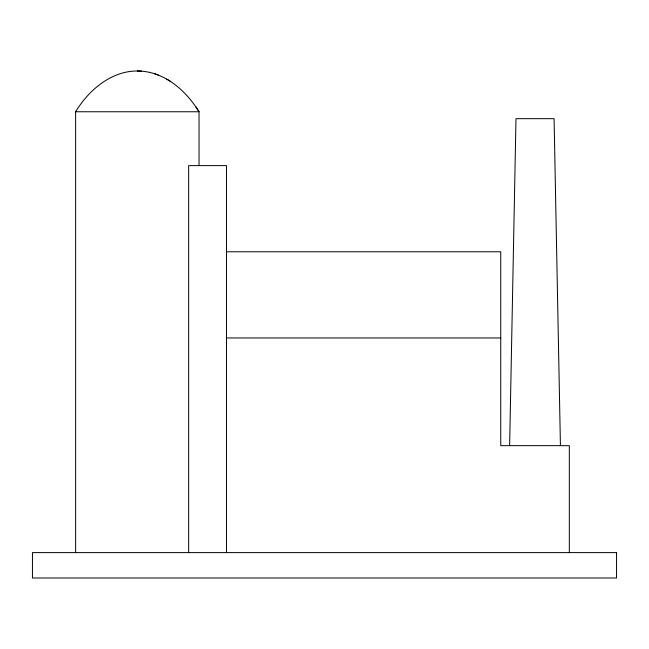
<?xml version="1.0" encoding="UTF-8"?>
<svg xmlns="http://www.w3.org/2000/svg" width="649" height="649" viewBox="0 0 649 649"><rect width="100%" height="100%" fill="white"/><g stroke="black" fill="none" stroke-linecap="round" stroke-linejoin="round"><path stroke-width="0.97" d="M509.635 445.66L515.987 118.67L554.084 118.67L560.428 445.66M75.625 552.388L75.625 111.758C89.343 89.035 113.518 68.948 141.506 71.155L137.337 71.001M75.625 111.758L199.032 111.758L199.048 165.609M226.477 251.78L500.752 251.78L500.752 445.66L569.319 445.66L569.319 552.38M226.477 337.951L500.752 337.951M141.523 71.155C166.355 73.11 186.482 91.379 199.032 111.758L195.852 106.923M154.624 73.743L158.583 75.17M166.769 79.129L170.695 81.539M226.477 552.364L226.477 165.609L188.648 165.609L188.648 552.364M616.55 552.607L32.45 552.607L32.45 577.999L616.55 577.999L616.55 552.607"/></g></svg>
